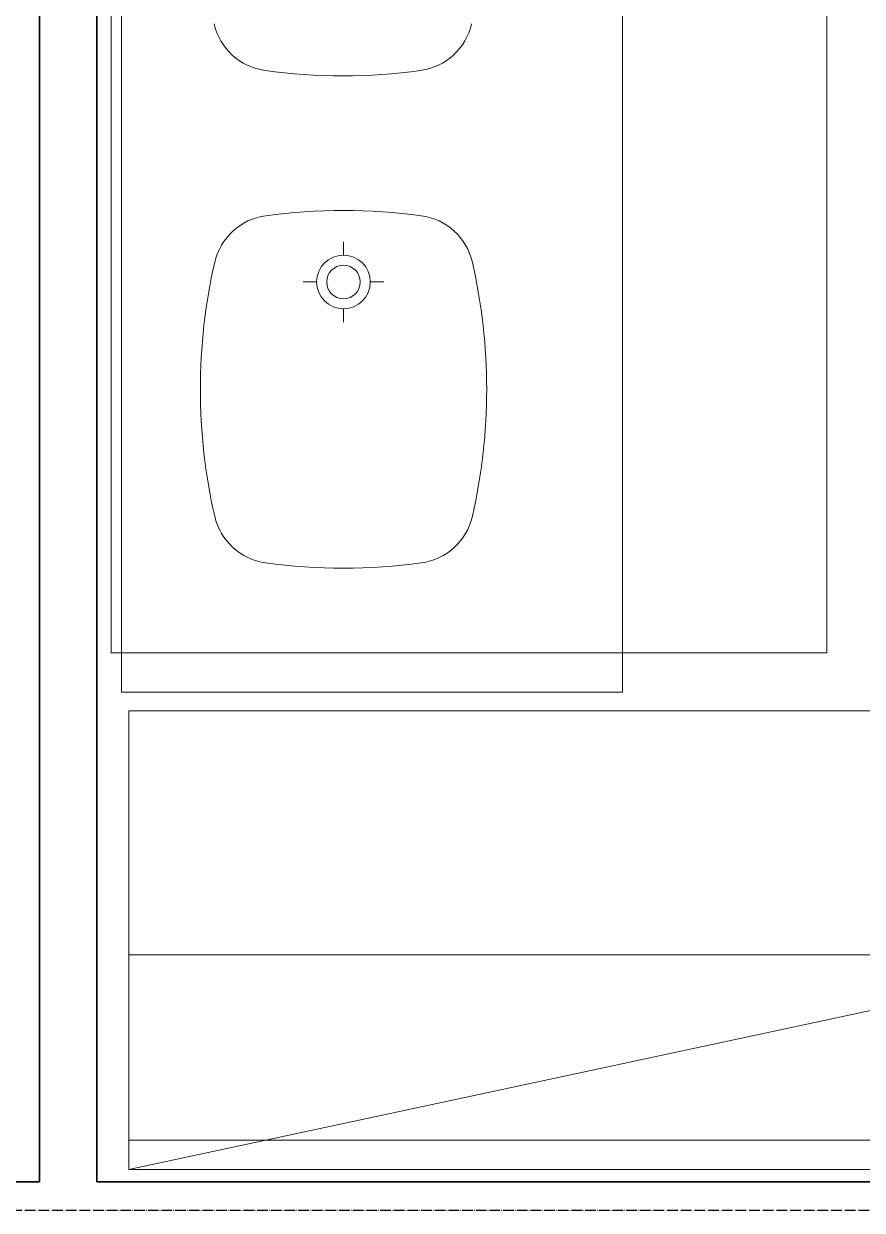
# Model space of a CAD drawing. Header units: millimetres. Extents: x 2162 to 93478, y -2737 to 52379.
# Drawn here: x 49690 to 50862, y 8870 to 10528 of the extents above; entities that cross this region are included whole.
import ezdxf

# ---------------------------------------------------------------- set-up
doc = ezdxf.new("R2010")
doc.units = ezdxf.units.MM
doc.linetypes.add('Штрихпунктир 15 х 2 х 2 мм', pattern=[19, 15, -2, 0, -2])
doc.linetypes.add('Штрихпунктирная', pattern=[30, 25, -2.25, 0.5, -2.25])
doc.layers.add('Axes', color=40, linetype='Штрихпунктирная')
doc.layers.add('equipment 1', color=4, linetype='Continuous', lineweight=9)
doc.layers.add('Wall', color=5, linetype='Continuous', lineweight=9)

# ---------------------------------------------------------------- blocks, each defined once
blk = doc.blocks.new('equip03432')
at = {"color": 0}
blk.add_lwpolyline([(1400, 0), (0, 0), (0, 300), (1400, 300)], close=True, dxfattribs=at)
blk.add_lwpolyline([(1400, 300), (0, 0)], dxfattribs=at)

msp = doc.modelspace()

# ---------------------------------------------------------------- linework, layer by layer
at = {"layer": 'Axes', "linetype": 'Штрихпунктир 15 х 2 х 2 мм'}
msp.add_line((3469.3, 8870.1), (57337.1, 8870.1), dxfattribs=at)
at = {"layer": 'equipment 1'}
for points in [[(50526.7, 11194), (49826.7, 11194), (49826.7, 9594), (50526.7, 9594)], [(51236.6, 9568), (51236.6, 8968), (49836.6, 8968), (49836.6, 9568)]]:
    msp.add_lwpolyline(points, close=True, dxfattribs=at)
for points in [[(49812, 9649.4), (49812, 10849.4), (50812, 10849.4), (50812, 9649.4), (49812, 9649.4)], [(50136.7, 10223.8), (50136.7, 10205)], [(50080.5, 10167.5), (50099.2, 10167.5)], [(50174.2, 10167.5), (50193, 10167.5)], [(50136.7, 10130), (50136.7, 10111.3)]]:
    msp.add_lwpolyline(points, dxfattribs=at)
for radius in [37.5, 23.5]:
    msp.add_circle((50136.7, 10167.5), radius, dxfattribs=at)
for centre, radius, start, end in [((50038.7, 10547.3), 85, 192.8382, 262.1928), ((50232.9, 10547.3), 85, 277.8072, 347.1618), ((50135.8, 11255.7), 800, 262.1928, 277.8072), ((50136.7, 9467.5), 800, 82.1928, 97.8072), ((50039.6, 10175.9), 85, 97.8072, 167.1618), ((50233.9, 10175.9), 85, 12.8382, 82.1928), ((50732.3, 10017.5), 795.6, 167.1259, 192.8741), ((49541.2, 10017.5), 795.6, 347.1259, 12.8741), ((50039.6, 9859.1), 85, 192.8382, 262.1928), ((50233.9, 9859.1), 85, 277.8072, 347.1618), ((50136.7, 10567.5), 800, 262.1928, 277.8072)]:
    msp.add_arc(centre, radius, start, end, dxfattribs=at)
at = {"layer": 'Wall', "lineweight": 35}
for p, q in [((49712.1, 8910.1), (48192.1, 8910.1)), ((52472.1, 8910.1), (49792.1, 8910.1))]:
    msp.add_line(p, q, dxfattribs=at)
msp.add_lwpolyline([(49792.1, 8910.1), (49792.1, 12065.1), (49712.1, 12065.1), (49712.1, 8910.1)], dxfattribs=at)

# ---------------------------------------------------------------- block references
at = {"layer": 'equipment 1'}
msp.add_blockref('equip03432', (49836.6, 8927), dxfattribs=at)

doc.saveas('drawing.dxf')
